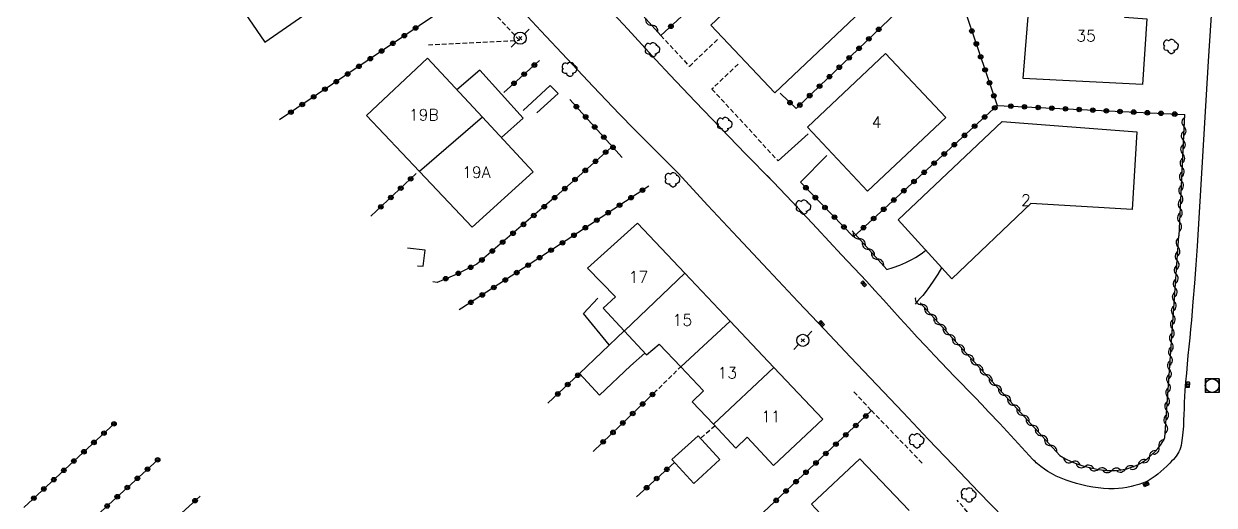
# Model space of a CAD drawing. Header units: millimetres. Extents: x 146000 to 147001, y 143000 to 144000.
# Drawn here: x 146382.8 to 146513.4, y 143509.9 to 143562.7 of the extents above; entities that cross this region are included whole.
import ezdxf
from ezdxf.enums import TextEntityAlignment as Align

# ---------------------------------------------------------------- set-up
doc = ezdxf.new("R2010")
doc.units = ezdxf.units.MM
doc.linetypes.add('DASHED', pattern=[0.75, 0.5, -0.25])
doc.layers.get('0').update_dxf_attribs({"linetype": 'CONTINUOUS'})
for name, color, linetype in [('W0014', 7, 'CONTINUOUS'), ('W0017', 7, 'CONTINUOUS'), ('W0101', 7, 'CONTINUOUS'), ('W0104', 1, 'CONTINUOUS'), ('W0112', 1, 'DASHED'), ('W0300', 7, 'CONTINUOUS'), ('W0310', 3, 'CONTINUOUS'), ('W0323', 7, 'CONTINUOUS'), ('W0401', 7, 'CONTINUOUS'), ('W0420', 7, 'CONTINUOUS'), ('W0473', 7, 'CONTINUOUS'), ('W0991', 7, 'CONTINUOUS'), ('W1102', 7, 'CONTINUOUS')]:
    doc.layers.add(name, color=color, linetype=linetype)
doc.styles.get("Standard").update_dxf_attribs({"font": 'romans.shx', "width": 0.85})

# ---------------------------------------------------------------- blocks, each defined once
blk = doc.blocks.new('T401')
for p, q in [((-0.3, 0.3), (0, 0.3)), ((-0.3, -0.25), (-0.3, 0.3)), ((-0.3, 0.15), (0, 0.15)), ((-0.3, 0), (0, 0)), ((0, 0.3), (0, -0.25)), ((-0.3, -0.15), (0, -0.15)), ((-0.3, -0.25), (-0.3, -0.3)), ((-0.3, -0.3), (0, -0.3)), ((0, -0.3), (0, -0.25))]:
    blk.add_line(p, q)
blk = doc.blocks.new('T420')
for p, q in [((0.75, 0.75), (-0.75, 0.75)), ((-0.75, 0.75), (-0.75, -0.75)), ((0.75, 0.75), (0.75, -0.75)), ((0.75, -0.75), (-0.75, -0.75))]:
    blk.add_line(p, q)
blk.add_ellipse((0, 0), major_axis=(-0.53, 0.53), ratio=1, start_param=3.926991, end_param=10.210176)
blk = doc.blocks.new('T473')
for p, q in [((-0.166667, 0.166667), (0.166667, -0.166667)), ((-0.166667, -0.166667), (0.166667, 0.166667)), ((0.500001, 0.500001), (1.000002, 1.000002)), ((-1.000002, -1.000002), (-0.500001, -0.500001))]:
    blk.add_line(p, q)
blk.add_ellipse((0, 0), major_axis=(0.471405, 0.471405), ratio=1, start_param=5.4977871438, end_param=11.780972451)
blk = doc.blocks.new('T300')
for p, q in [((-0.8, 0.51), (-0.86, 0.34)), ((-0.86, 0.34), (-0.86, 0.17)), ((-0.86, 0.17), (-0.74, 0.06)), ((-0.69, 0.63), (-0.8, 0.51)), ((-0.8, -0.06), (-0.74, 0.06)), ((-0.74, 0.06), (-0.69, 0.11)), ((-0.57, 0.69), (-0.69, 0.63)), ((-0.46, 0.69), (-0.57, 0.69)), ((-0.29, 0.63), (-0.46, 0.69)), ((-0.29, 0.63), (-0.17, 0.74)), ((-0.23, 0.57), (-0.29, 0.63)), ((-0.17, 0.74), (-0.06, 0.8)), ((-0.06, 0.8), (0.06, 0.8)), ((0.06, 0.8), (0.23, 0.74)), ((0.23, 0.74), (0.34, 0.63)), ((0.34, 0.63), (0.4, 0.51)), ((0.46, 0.46), (0.34, 0.46)), ((0.4, 0.51), (0.4, 0.46)), ((0.57, 0.4), (0.46, 0.46)), ((0.57, 0.4), (0.69, 0.29)), ((0.69, 0.29), (0.74, 0.17)), ((0.74, 0.06), (0.69, -0.17)), ((0.74, 0.17), (0.74, 0.06)), ((-0.8, -0.17), (-0.8, -0.06)), ((-0.8, -0.23), (-0.8, -0.17)), ((-0.74, -0.34), (-0.8, -0.23)), ((-0.69, -0.4), (-0.74, -0.34)), ((-0.51, -0.46), (-0.69, -0.4)), ((-0.4, -0.46), (-0.51, -0.46)), ((-0.4, -0.46), (-0.34, -0.46)), ((-0.34, -0.46), (-0.34, -0.4)), ((-0.34, -0.51), (-0.34, -0.46)), ((-0.29, -0.63), (-0.34, -0.51)), ((-0.17, -0.74), (-0.29, -0.63)), ((-0.06, -0.8), (-0.17, -0.74)), ((0.06, -0.8), (-0.06, -0.8)), ((0.17, -0.74), (0.06, -0.8)), ((0.23, -0.69), (0.17, -0.74)), ((0.29, -0.46), (0.23, -0.46)), ((0.29, -0.63), (0.23, -0.69)), ((0.46, -0.4), (0.29, -0.46)), ((0.34, -0.51), (0.29, -0.63)), ((0.34, -0.51), (0.34, -0.46)), ((0.57, -0.34), (0.46, -0.4)), ((0.63, -0.29), (0.57, -0.34)), ((0.69, -0.17), (0.63, -0.29))]:
    blk.add_line(p, q)
blk = doc.blocks.new('t323o')
at = {"color": 0, "linetype": 'Continuous'}
for radius in [0.25, 0.15]:
    blk.add_circle((0, 0), radius, dxfattribs=at)
blk = doc.blocks.new('t310o')
at = {"color": 0, "linetype": 'Continuous'}
for centre, start, end in [((-0.5, 0.38), 216.8699, 323.1304), ((0.5, -0.37), 36.8699, 143.1303)]:
    blk.add_arc(centre, 0.625, start, end, dxfattribs=at)

msp = doc.modelspace()

# ---------------------------------------------------------------- linework, layer by layer
at = {"layer": 'W0014'}
for points in [[(146516.13, 143605.46), (146515.61, 143597.73), (146515.45, 143595.59), (146515.28, 143593.45), (146515.11, 143591.31), (146514.93, 143589.18), (146514.75, 143587.04), (146514.58, 143584.9), (146514.41, 143582.76), (146514.25, 143580.62), (146513.97, 143576.81), (146513.71, 143572.99), (146513.45, 143569.17), (146513.2, 143565.35), (146512.77, 143558.59), (146512.35, 143551.83), (146511.94, 143545.07), (146511.54, 143538.31)], [(146436.67, 143565), (146439.52, 143561.94), (146442.39, 143558.87), (146445.26, 143555.82), (146448.16, 143552.8), (146449.75, 143551.16), (146451.35, 143549.53), (146452.96, 143547.92), (146454.58, 143546.31)], [(146464.82, 143545.55), (146462.02, 143548.41), (146459.23, 143551.28), (146456.47, 143554.17), (146453.72, 143557.07), (146452.15, 143558.75), (146450.6, 143560.43), (146449.05, 143562.11), (146447.5, 143563.81)], [(146454.58, 143546.31), (146457.86, 143542.78), (146461.15, 143539.25), (146464.45, 143535.72), (146467.75, 143532.21), (146470.63, 143529.16), (146473.51, 143526.12), (146476.4, 143523.09), (146479.29, 143520.06), (146482.04, 143517.15), (146484.8, 143514.24), (146487.56, 143511.35), (146490.36, 143508.48)], [(146493.51, 143514.92), (146492.3, 143516.24), (146491.09, 143517.55), (146489.88, 143518.85), (146488.65, 143520.15), (146487.92, 143520.93), (146487.17, 143521.7), (146486.43, 143522.46), (146485.68, 143523.23), (146484.93, 143524), (146484.18, 143524.77), (146483.44, 143525.54), (146482.71, 143526.32), (146481.76, 143527.33), (146480.83, 143528.34), (146479.89, 143529.36), (146478.96, 143530.38), (146478.04, 143531.4), (146477.11, 143532.42), (146476.17, 143533.44), (146475.24, 143534.46), (146472.53, 143537.37), (146469.81, 143540.27), (146467.09, 143543.16), (146464.35, 143546.05)], [(146511.54, 143538.31), (146511.39, 143536.28), (146511.24, 143534.24), (146511.08, 143532.21), (146510.91, 143530.18), (146510.83, 143529.21), (146510.74, 143528.25), (146510.64, 143527.28), (146510.54, 143526.32), (146510.45, 143525.35), (146510.36, 143524.39), (146510.28, 143523.42), (146510.2, 143522.46), (146510.16, 143521.81), (146510.13, 143521.16), (146510.11, 143520.51), (146510.09, 143519.86), (146510.06, 143519.21), (146510.03, 143518.56), (146509.98, 143517.91), (146509.91, 143517.26), (146509.88, 143516.99), (146509.84, 143516.72), (146509.78, 143516.45), (146509.71, 143516.18), (146509.63, 143515.97), (146509.54, 143515.76), (146509.44, 143515.56), (146509.32, 143515.37), (146509.14, 143515.13), (146508.94, 143514.92), (146508.74, 143514.71), (146508.53, 143514.5), (146508.22, 143514.19), (146507.9, 143513.88), (146507.57, 143513.58), (146507.23, 143513.3), (146506.92, 143513.07), (146506.61, 143512.85), (146506.28, 143512.65), (146505.94, 143512.47), (146505.54, 143512.3), (146505.13, 143512.17), (146504.72, 143512.05), (146504.31, 143511.95), (146503.84, 143511.85), (146503.37, 143511.77), (146502.9, 143511.72), (146502.42, 143511.69), (146501.84, 143511.69), (146501.25, 143511.73), (146500.67, 143511.79), (146500.09, 143511.87), (146499.49, 143511.98), (146498.89, 143512.11), (146498.3, 143512.27), (146497.71, 143512.45), (146497.16, 143512.64), (146496.62, 143512.85), (146496.09, 143513.09), (146495.57, 143513.36), (146495.17, 143513.6), (146494.78, 143513.86), (146494.4, 143514.14), (146494.03, 143514.43), (146493.89, 143514.55), (146493.76, 143514.67), (146493.63, 143514.79), (146493.51, 143514.92)]]:
    msp.add_lwpolyline(points, dxfattribs=at)
at = {"layer": 'W0017'}
for points in [[(146437.58, 143553.21), (146440.54, 143555.95), (146441.43, 143555.06), (146439.06, 143552.94)], [(146468.85, 143550.65), (146465.56, 143547.66)], [(146468.03, 143545.32), (146470.92, 143548.24)], [(146477.5, 143535.74), (146478.2, 143535.96), (146478.9, 143536.22), (146479.58, 143536.51), (146480.25, 143536.84), (146480.65, 143537.06), (146481.04, 143537.31), (146481.41, 143537.57), (146481.77, 143537.86)], [(146483.5, 143535.95), (146483.08, 143535.25), (146482.64, 143534.57), (146482.17, 143533.9), (146481.69, 143533.24), (146481.43, 143532.91), (146481.16, 143532.59), (146480.87, 143532.27), (146480.58, 143531.96)]]:
    msp.add_lwpolyline(points, dxfattribs=at)
at = {"layer": 'W0101'}
for points in [[(146409.23, 143560.68), (146420.28, 143568.38), (146415.55, 143575.48), (146404.37, 143567.83)], [(146469.78, 143573.48), (146458.17, 143562.54), (146465.2, 143555.14), (146476.7, 143566.04)], [(146505.55, 143556.04), (146492.44, 143556.71), (146493.25, 143566.74), (146503.68, 143565.98), (146503.56, 143563.43), (146506.03, 143563.26)], [(146483.95, 143552.44), (146477.34, 143559.45), (146468.77, 143551.37), (146475.37, 143544.36)], [(146478.72, 143541.2), (146490.16, 143551.98), (146504.94, 143550.85), (146504.43, 143542.32), (146493.28, 143542.99), (146484.63, 143534.72)]]:
    msp.add_lwpolyline(points, close=True, dxfattribs=at)
for points in [[(146433.11, 143552.46), (146427.08, 143558.93), (146420.39, 143552.64), (146426.19, 143546.51)], [(146438.68, 143546.48), (146433.11, 143552.46)], [(146426.19, 143546.51), (146431.99, 143540.38), (146438.68, 143546.48)], [(146455.32, 143535.34), (146450.12, 143540.84), (146444.65, 143535.88), (146447.7, 143532.75), (146446.36, 143531.52), (146448.66, 143529.04)], [(146460.3, 143530.07), (146455.32, 143535.34)], [(146465.09, 143525), (146460.3, 143530.07)], [(146448.66, 143529.04), (146451.12, 143526.4), (146452.49, 143527.57), (146454.87, 143525.07)], [(146454.87, 143525.07), (146457.38, 143522.44), (146456.14, 143521.25), (146458.45, 143518.77)], [(146470.46, 143519.32), (146465.09, 143525)], [(146458.45, 143518.77), (146460.9, 143516.14), (146462.16, 143517.36), (146465.06, 143514.26), (146470.46, 143519.32)], [(146479.93, 143509.31), (146474.54, 143514.99), (146469.23, 143510), (146472.09, 143506.94), (146470.85, 143505.66), (146473.17, 143503.22)]]:
    msp.add_lwpolyline(points, dxfattribs=at)
at = {"layer": 'W0104'}
for points in [[(146437.59, 143552.37), (146432.81, 143557.62), (146430.31, 143555.46)], [(146437.59, 143552.37), (146435.19, 143550.22)], [(146425.99, 143536.17), (146426.62, 143536.11), (146426.81, 143537.88), (146424.88, 143538.09)], [(146447.02, 143527.47), (146444.19, 143530.92), (146445.77, 143532.6)], [(146450.93, 143526.59), (146449.34, 143525.2), (146445.97, 143521.97), (146443.77, 143524.34), (146448.67, 143529.04)]]:
    msp.add_lwpolyline(points, dxfattribs=at)
msp.add_lwpolyline([(146459.15, 143514.89), (146456.29, 143512.29), (146453.91, 143514.89), (146456.77, 143517.5)], close=True, dxfattribs=at)
at = {"layer": 'W0112'}
for points in [[(146437.16, 143560.9), (146430, 143568.55), (146427.59, 143571.18), (146426.02, 143571.92), (146424.37, 143571.78), (146419.65, 143569.25)], [(146452.69, 143561.41), (146455.82, 143558.04), (146458.95, 143561.04)], [(146427.17, 143560.4), (146437.16, 143560.9)], [(146461.16, 143558.28), (146458.3, 143555.55), (146465.56, 143547.66)], [(146454.95, 143525.16), (146452.11, 143522.36)], [(146481.36, 143514.52), (146475.75, 143520.33), (146473.73, 143522.5)], [(146458.62, 143518.58), (146457.02, 143517.22)], [(146491.14, 143504.07), (146487.84, 143507.46), (146485.19, 143510.45)]]:
    msp.add_lwpolyline(points, dxfattribs=at)
at = {"layer": 'W0310'}
for points in [[(146448.16, 143566.5), (146452.69, 143561.41)], [(146510.15, 143552.75), (146509.54, 143539.45)], [(146473.67, 143539.98), (146477.47, 143535.75)], [(146507.99, 143517.27), (146509.54, 143539.45)], [(146481.14, 143532.09), (146496.48, 143515.33)], [(146496.48, 143515.33), (146497.08, 143514.98), (146497.7, 143514.68), (146498.34, 143514.42), (146498.99, 143514.2), (146499.87, 143513.98), (146500.76, 143513.81), (146501.66, 143513.71), (146502.57, 143513.71), (146503.21, 143513.78), (146503.83, 143513.9), (146504.45, 143514.09), (146505.04, 143514.33), (146505.56, 143514.63), (146506.05, 143514.98), (146506.51, 143515.37), (146506.94, 143515.79), (146507.24, 143516.13), (146507.52, 143516.49), (146507.77, 143516.87), (146507.99, 143517.27)]]:
    msp.add_lwpolyline(points, dxfattribs=at)
at = {"layer": 'W0323'}
for points in [[(146471.3, 143578.57), (146452.69, 143561.41)], [(146431.98, 143566.42), (146410.85, 143552.17)], [(146482.03, 143567.31), (146467.54, 143553.4), (146465.77, 143555.08)], [(146485.73, 143565.15), (146489.6, 143553.74), (146473.83, 143539.33)], [(146439.38, 143558.68), (146435.46, 143555.18)], [(146448.44, 143548.04), (146442.7, 143554.41)], [(146489.6, 143553.74), (146510.18, 143552.75)], [(146447.18, 143549.11), (146441.21, 143543.79), (146432.49, 143536.32), (146430.23, 143535.22), (146428.14, 143534.34), (146427.67, 143534.4)], [(146425.84, 143546.27), (146420.86, 143541.6)], [(146451.35, 143544.91), (146442.28, 143538.93), (146430.86, 143531.51), (146430.57, 143531.33)], [(146473.83, 143539.33), (146468.03, 143545.32)], [(146440.29, 143521.07), (146443.77, 143524.34)], [(146452.1, 143522.35), (146445.27, 143515.8)], [(146457.69, 143503.23), (146475.81, 143520.27)], [(146392.75, 143518.91), (146382.77, 143509.64)], [(146387.48, 143505.77), (146397.47, 143514.88)], [(146454.17, 143514.58), (146450.01, 143510.8)], [(146402.12, 143510.89), (146391.58, 143501.31)]]:
    msp.add_lwpolyline(points, dxfattribs=at)
at = {"layer": 'W1102'}
for points in [[(146433.11, 143552.46), (146426.19, 143546.51)], [(146448.68, 143529.02), (146455.32, 143535.34)], [(146454.87, 143525.07), (146460.3, 143530.07)], [(146458.45, 143518.77), (146465.09, 143525)]]:
    msp.add_lwpolyline(points, dxfattribs=at)

# ---------------------------------------------------------------- block references
at = {"layer": 'W0300'}
for p in [(146451.8, 143559.85), (146508.71, 143560.22), (146442.71, 143557.71), (146459.74, 143551.65), (146454.01, 143545.59), (146468.37, 143542.59), (146480.8, 143516.96), (146486.52, 143511.01)]:
    msp.add_blockref('T300', p, dxfattribs=at)
at = {"layer": 'W0310'}
for p, rotation in [((146451.69, 143562.53), 311.6377303307077), ((146510.09, 143551.43), 267.3622804264948), ((146510.02, 143549.93), 267.3622804264948), ((146509.95, 143548.44), 267.3622804264948), ((146509.89, 143546.94), 267.3622804264948), ((146509.82, 143545.44), 267.3622804264948), ((146509.75, 143543.94), 267.3622804264948), ((146509.68, 143542.44), 267.3622804264948), ((146509.61, 143540.94), 267.3622804264948), ((146474.46, 143539.1), 311.9295784162337), ((146509.45, 143538.22), 86.00603669914146), ((146475.46, 143537.98), 311.9295784162337), ((146476.47, 143536.87), 311.9295784162337), ((146509.35, 143536.73), 86.00603669914146), ((146509.25, 143535.23), 86.00603669914146), ((146509.14, 143533.73), 86.00603669914146), ((146481.29, 143531.92), 312.4746688748268), ((146509.04, 143532.24), 86.00603669914146), ((146482.3, 143530.82), 312.4746688748268), ((146508.93, 143530.74), 86.00603669914146), ((146483.32, 143529.71), 312.4746688748268), ((146508.83, 143529.24), 86.00603669914146), ((146484.33, 143528.6), 312.4746688748268), ((146508.72, 143527.75), 86.00603669914146), ((146485.34, 143527.5), 312.4746688748268), ((146486.36, 143526.39), 312.4746688748268), ((146508.62, 143526.25), 86.00603669914146), ((146487.37, 143525.28), 312.4746688748268), ((146488.38, 143524.18), 312.4746688748268), ((146508.51, 143524.76), 86.00603669914146), ((146489.39, 143523.07), 312.4746688748268), ((146508.41, 143523.26), 86.00603669914146), ((146490.41, 143521.97), 312.4746688748268), ((146508.31, 143521.76), 86.00603669914146), ((146491.42, 143520.86), 312.4746688748268), ((146492.43, 143519.75), 312.4746688748268), ((146508.2, 143520.27), 86.00603669914146), ((146493.45, 143518.65), 312.4746688748268), ((146508.1, 143518.77), 86.00603669914146), ((146494.46, 143517.54), 312.4746688748268), ((146495.47, 143516.43), 312.4746688748268), ((146507.36, 143516.28), 52.43828539771471), ((146506.32, 143515.21), 40.71452516725956), ((146497.81, 143514.63), 337.8783628117703), ((146499.23, 143514.14), 345.6109222768752), ((146500.69, 143513.82), 349.2537439218952), ((146503.67, 143513.87), 11.08727810352246), ((146505.08, 143514.36), 29.25853556426276), ((146502.18, 143513.71), 359.9628767637587)]:
    msp.add_blockref('t310o', p, dxfattribs=dict(at, rotation=rotation))
at = {"layer": 'W0323'}
for p, rotation in [((146425.77, 143562.24), 213.9914703995067), ((146453.79, 143562.43), 222.6884042127938), ((146476.6, 143562.1), 223.8257267950219), ((146424.53, 143561.4), 213.9914703995067), ((146475.52, 143561.06), 223.8257267950219), ((146486.82, 143561.92), 288.7296663696524), ((146422.04, 143559.72), 213.9914703995067), ((146423.28, 143560.56), 213.9914703995067), ((146474.44, 143560.02), 223.8257267950219), ((146487.31, 143560.5), 288.7296663696524), ((146420.8, 143558.88), 213.9914703995067), ((146438.81, 143558.18), 221.7774277921551), ((146473.36, 143558.98), 223.8257267950219), ((146487.79, 143559.08), 288.7296663696524), ((146418.31, 143557.2), 213.9914703995067), ((146419.55, 143558.04), 213.9914703995067), ((146437.69, 143557.18), 221.7774277921551), ((146471.19, 143556.91), 223.8257267950219), ((146472.27, 143557.94), 223.8257267950219), ((146488.27, 143557.66), 288.7296663696524), ((146417.07, 143556.36), 213.9914703995067), ((146436.57, 143556.18), 221.7774277921551), ((146470.11, 143555.87), 223.8257267950219), ((146488.75, 143556.23), 288.7296663696524), ((146414.58, 143554.69), 213.9914703995067), ((146415.82, 143555.53), 213.9914703995067), ((146469.03, 143554.83), 223.8257267950219), ((146489.23, 143554.81), 288.7296663696524), ((146412.09, 143553.01), 213.9914703995067), ((146413.33, 143553.85), 213.9914703995067), ((146443.42, 143553.61), 132.0184896495132), ((146466.86, 143554.05), 136.6280380364237), ((146467.94, 143553.79), 223.8257267950219), ((146489.33, 143553.49), 222.4084607542343), ((146491.1, 143553.67), 357.2595344858631), ((146492.59, 143553.59), 357.2595344858631), ((146494.09, 143553.52), 357.2595344858631), ((146495.59, 143553.45), 357.2595344858631), ((146497.09, 143553.38), 357.2595344858631), ((146498.59, 143553.31), 357.2595344858631), ((146500.09, 143553.23), 357.2595344858631), ((146501.58, 143553.16), 357.2595344858631), ((146503.08, 143553.09), 357.2595344858631), ((146444.43, 143552.49), 132.0184896495132), ((146488.22, 143552.48), 222.4084607542343), ((146504.58, 143553.02), 357.2595344858631), ((146506.08, 143552.95), 357.2595344858631), ((146507.58, 143552.88), 357.2595344858631), ((146509.08, 143552.8), 357.2595344858631), ((146445.43, 143551.38), 132.0184896495132), ((146486.01, 143550.46), 222.4084607542343), ((146487.12, 143551.47), 222.4084607542343), ((146446.43, 143550.27), 132.0184896495132), ((146447.44, 143549.15), 132.0184896495132), ((146484.9, 143549.45), 222.4084607542343), ((146446.63, 143548.62), 221.7436833190709), ((146483.79, 143548.43), 222.4084607542343), ((146444.39, 143546.62), 221.7436833190709), ((146445.51, 143547.62), 221.7436833190709), ((146481.58, 143546.41), 222.4084607542343), ((146482.69, 143547.42), 222.4084607542343), ((146425.23, 143545.7), 223.1641695244374), ((146443.27, 143545.62), 221.7436833190709), ((146480.47, 143545.4), 222.4084607542343), ((146424.14, 143544.68), 223.1641695244374), ((146442.15, 143544.63), 221.7436833190709), ((146450.67, 143544.46), 213.3637869590982), ((146468.61, 143544.72), 134.0515615505453), ((146479.36, 143544.39), 222.4084607542343), ((146421.95, 143542.62), 223.1641695244374), ((146423.05, 143543.65), 223.1641695244374), ((146439.89, 143542.65), 220.5774964503757), ((146441.03, 143543.63), 220.5774964503757), ((146448.16, 143542.81), 213.3637869590982), ((146449.42, 143543.63), 213.3637869590982), ((146469.65, 143543.64), 134.0515615505453), ((146470.7, 143542.56), 134.0515615505453), ((146478.26, 143543.38), 222.4084607542343), ((146438.75, 143541.68), 220.5774964503757), ((146446.91, 143541.98), 213.3637869590982), ((146471.74, 143541.49), 134.0515615505453), ((146476.04, 143541.35), 222.4084607542343), ((146477.15, 143542.36), 222.4084607542343), ((146437.61, 143540.7), 220.5774964503757), ((146444.4, 143540.33), 213.3637869590982), ((146445.66, 143541.16), 213.3637869590982), ((146472.78, 143540.41), 134.0515615505453), ((146474.93, 143540.34), 222.4084607542343), ((146435.33, 143538.75), 220.5774964503757), ((146436.47, 143539.73), 220.5774964503757), ((146441.9, 143538.68), 213.0159345870017), ((146443.15, 143539.51), 213.3637869590982), ((146434.19, 143537.78), 220.5774964503757), ((146440.64, 143537.87), 213.0159345870017), ((146431.81, 143535.99), 205.8806805831721), ((146433.05, 143536.8), 220.5774964503757), ((146438.12, 143536.23), 213.0159345870017), ((146439.38, 143537.05), 213.0159345870017), ((146429.08, 143534.74), 202.9097066779817), ((146430.46, 143535.33), 205.8806805831721), ((146436.87, 143535.41), 213.0159345870017), ((146434.35, 143533.78), 213.0159345870017), ((146435.61, 143534.6), 213.0159345870017), ((146431.84, 143532.15), 213.0159345870017), ((146433.09, 143532.96), 213.0159345870017), ((146442.47, 143523.13), 43.23964129877128), ((146443.57, 143524.15), 43.23964129877128), ((146441.38, 143522.1), 43.23964129877128), ((146451.77, 143522.04), 223.8240176096842), ((146450.69, 143521), 223.8240176096842), ((146449.6, 143519.96), 223.8240176096842), ((146475.18, 143519.67), 43.23762993244519), ((146391.57, 143517.8), 222.8781368481228), ((146392.67, 143518.82), 222.8781368481228), ((146447.44, 143517.88), 223.8240176096842), ((146448.52, 143518.92), 223.8240176096842), ((146474.08, 143518.64), 43.23762993244519), ((146390.47, 143516.78), 222.8781368481228), ((146446.36, 143516.84), 223.8240176096842), ((146471.9, 143516.59), 43.23762993244519), ((146472.99, 143517.62), 43.23762993244519), ((146389.37, 143515.76), 222.8781368481228), ((146470.8, 143515.56), 43.23762993244519), ((146388.27, 143514.74), 222.8781368481228), ((146396.35, 143513.85), 42.36348972557325), ((146397.46, 143514.87), 42.36348972557325), ((146453.34, 143513.83), 222.2608049903454), ((146469.71, 143514.53), 43.23762993244519), ((146386.07, 143512.7), 222.8781368481228), ((146387.17, 143513.72), 222.8781368481228), ((146395.24, 143512.84), 42.36348972557325), ((146452.23, 143512.82), 222.2608049903454), ((146467.53, 143512.48), 43.23762993244519), ((146468.62, 143513.51), 43.23762993244519), ((146384.97, 143511.68), 222.8781368481228), ((146394.13, 143511.83), 42.36348972557325), ((146451.12, 143511.81), 222.2608049903454), ((146466.43, 143511.45), 43.23762993244519), ((146383.87, 143510.66), 222.8781368481228), ((146393.03, 143510.82), 42.36348972557325), ((146401.57, 143510.39), 222.2979039414502), ((146465.34, 143510.42), 43.23762993244519), ((146391.92, 143509.81), 42.36348972557325)]:
    msp.add_blockref('t323o', p, dxfattribs=dict(at, rotation=rotation))
at = {"layer": 'W0401'}
for p, rotation in [((146475.05, 143534.28), 42.85956362770074), ((146470.22, 143529.73), 223.4032516945901), ((146510.38, 143523.12), 175.4266369265865), ((146505.9, 143512.31), 114.1122882945705)]:
    msp.add_blockref('T401', p, dxfattribs=dict(at, rotation=rotation))
at = {"layer": 'W0420'}
for p in [(146513.2, 143523.02), (146513.19, 143523.01)]:
    msp.add_blockref('T420', p, dxfattribs=at)
at = {"layer": 'W0473'}
for p in [(146437.25, 143561.13), (146468.27, 143527.98)]:
    msp.add_blockref('T473', p, dxfattribs=at)

# ---------------------------------------------------------------- texts
at = {"layer": 'W0991'}
for s, p in [('35', (146499.36, 143561.39)), ('19B', (146426.67, 143552.72)), ('4', (146476.36, 143551.9)), ('19A', (146432.44, 143546.42)), ('2', (146492.75, 143543.35)), ('17', (146450.23, 143534.93)), ('15', (146455.05, 143530.21)), ('13', (146459.98, 143524.42)), ('11', (146464.77, 143519.63))]:
    msp.add_text(s, height=1.25, dxfattribs=at).set_placement(p, align=Align.MIDDLE_CENTER)

doc.saveas('drawing.dxf')
